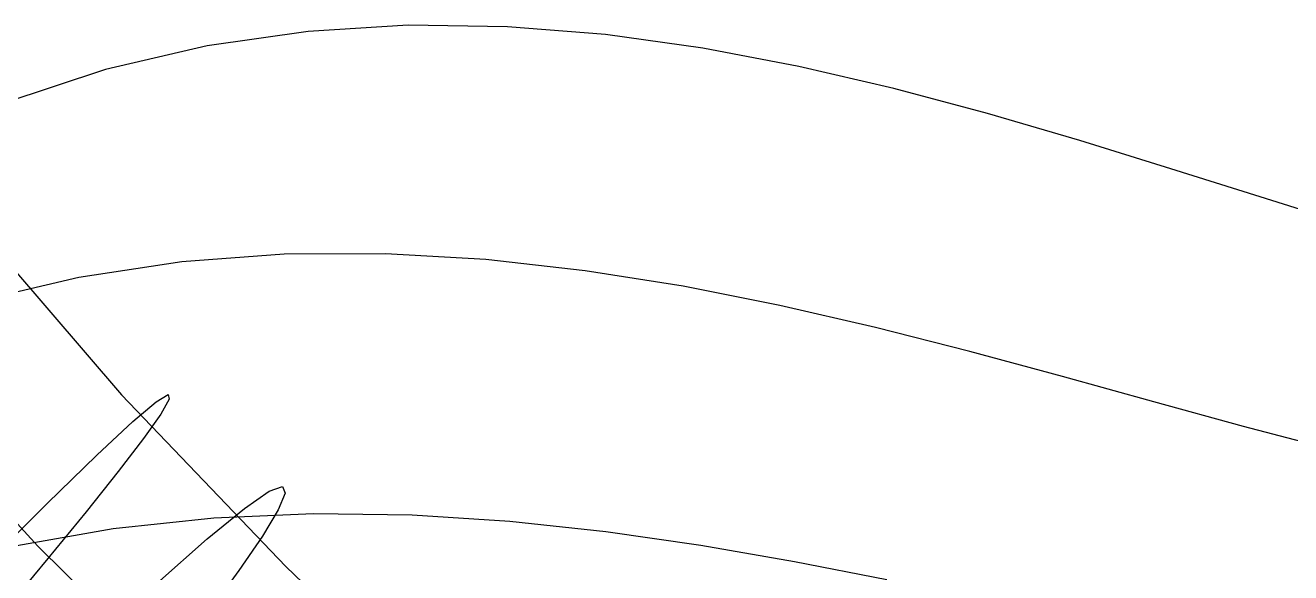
# Model space of a CAD drawing. Extents: x -607 to 1285, y -867 to 355.
# Drawn here: x 706.1 to 855.6, y -235.6 to -170.9 of the extents above; entities that cross this region are included whole.
import ezdxf

# ---------------------------------------------------------------- set-up
doc = ezdxf.new("R2010")
doc.units = 0
for name, color, linetype in [('0_10202', 7, 'CONTINUOUS'), ('0_10203', 7, 'CONTINUOUS'), ('0_10204', 7, 'CONTINUOUS'), ('0_10305', 7, 'CONTINUOUS'), ('0_10306', 7, 'CONTINUOUS'), ('0_10307', 7, 'CONTINUOUS'), ('0_10308', 7, 'CONTINUOUS'), ('0_6295', 7, 'CONTINUOUS'), ('0_6296', 7, 'CONTINUOUS'), ('0_6297', 7, 'CONTINUOUS'), ('0_6298', 7, 'CONTINUOUS'), ('0_6299', 7, 'CONTINUOUS'), ('0_6300', 7, 'CONTINUOUS'), ('0_6301', 7, 'CONTINUOUS'), ('0_6302', 7, 'CONTINUOUS'), ('0_6303', 7, 'CONTINUOUS'), ('0_6304', 7, 'CONTINUOUS'), ('0_6305', 7, 'CONTINUOUS'), ('0_6306', 7, 'CONTINUOUS'), ('0_6400', 7, 'CONTINUOUS'), ('0_6401', 7, 'CONTINUOUS'), ('0_6402', 7, 'CONTINUOUS'), ('0_6403', 7, 'CONTINUOUS'), ('0_6404', 7, 'CONTINUOUS'), ('0_6405', 7, 'CONTINUOUS'), ('0_6406', 7, 'CONTINUOUS'), ('0_6407', 7, 'CONTINUOUS'), ('0_6408', 7, 'CONTINUOUS'), ('0_9340', 7, 'CONTINUOUS'), ('0_9341', 7, 'CONTINUOUS'), ('0_9342', 7, 'CONTINUOUS'), ('0_9343', 7, 'CONTINUOUS'), ('0_9344', 7, 'CONTINUOUS'), ('0_9345', 7, 'CONTINUOUS'), ('0_9346', 7, 'CONTINUOUS'), ('0_9347', 7, 'CONTINUOUS'), ('0_9348', 7, 'CONTINUOUS'), ('0_9440', 7, 'CONTINUOUS'), ('0_9441', 7, 'CONTINUOUS'), ('0_9442', 7, 'CONTINUOUS'), ('0_9443', 7, 'CONTINUOUS'), ('0_9444', 7, 'CONTINUOUS'), ('0_9445', 7, 'CONTINUOUS'), ('0_9446', 7, 'CONTINUOUS'), ('0_9447', 7, 'CONTINUOUS'), ('0_9448', 7, 'CONTINUOUS'), ('0_9449', 7, 'CONTINUOUS'), ('0_9450', 7, 'CONTINUOUS'), ('0_9451', 7, 'CONTINUOUS'), ('0_9452', 7, 'CONTINUOUS'), ('0_9453', 7, 'CONTINUOUS'), ('0_9544', 7, 'CONTINUOUS'), ('0_9545', 7, 'CONTINUOUS'), ('0_9546', 7, 'CONTINUOUS'), ('0_9547', 7, 'CONTINUOUS'), ('0_9548', 7, 'CONTINUOUS'), ('0_9549', 7, 'CONTINUOUS'), ('0_9550', 7, 'CONTINUOUS'), ('0_9551', 7, 'CONTINUOUS'), ('0_9552', 7, 'CONTINUOUS'), ('0_9553', 7, 'CONTINUOUS'), ('0_9554', 7, 'CONTINUOUS'), ('0_9555', 7, 'CONTINUOUS'), ('0_9556', 7, 'CONTINUOUS'), ('0_9557', 7, 'CONTINUOUS')]:
    doc.layers.add(name, color=color, linetype=linetype)

msp = doc.modelspace()

# ---------------------------------------------------------------- linework, layer by layer
at = {"layer": '0_10202'}
msp.add_polyline3d([(690.2423, -213.3899, -3095.9385), (707.5987, -232.4303, -3071.0703)], dxfattribs=at)
at = {"layer": '0_10203'}
msp.add_polyline3d([(707.5987, -232.4303, -3071.0703), (707.5987, -232.4304, -3071.07)], dxfattribs=at)
at = {"layer": '0_10204'}
msp.add_polyline3d([(707.5987, -232.4304, -3071.07), (726.8457, -251.4362, -3044.2283)], dxfattribs=at)
at = {"layer": '0_10305'}
msp.add_polyline3d([(700.0261, -194.2677, -3085.2974), (717.4938, -214.5431, -3060.9204)], dxfattribs=at)
at = {"layer": '0_10306'}
msp.add_polyline3d([(717.4938, -214.5431, -3060.9204), (717.4938, -214.5433, -3060.9204)], dxfattribs=at)
at = {"layer": '0_10307'}
msp.add_polyline3d([(717.4938, -214.5433, -3060.9204), (736.9093, -234.8429, -3034.5344)], dxfattribs=at)
at = {"layer": '0_10308'}
msp.add_polyline3d([(736.9093, -234.8429, -3034.5344), (757.2969, -254.4431, -3007.3718)], dxfattribs=at)
at = {"layer": '0_6295'}
msp.add_polyline3d([(701.1176, -234.9646, -2580.5415), (708.6965, -227.3793, -2559.465)], dxfattribs=at)
at = {"layer": '0_6296'}
msp.add_polyline3d([(708.6965, -227.3793, -2559.465), (714.5623, -221.6672, -2539.3972)], dxfattribs=at)
at = {"layer": '0_6297'}
msp.add_polyline3d([(714.5623, -221.6672, -2539.3972), (718.8275, -217.7033, -2520.3271)], dxfattribs=at)
at = {"layer": '0_6298'}
msp.add_polyline3d([(718.8275, -217.7033, -2520.3271), (721.6044, -215.3624, -2502.2432)], dxfattribs=at)
at = {"layer": '0_6299'}
msp.add_polyline3d([(721.6044, -215.3624, -2502.2432), (723.0053, -214.5192, -2485.1345)], dxfattribs=at)
at = {"layer": '0_6300'}
msp.add_polyline3d([(723.0053, -214.5192, -2485.1345), (723.1423, -215.0487, -2468.9897)], dxfattribs=at)
at = {"layer": '0_6301'}
msp.add_polyline3d([(723.1423, -215.0487, -2468.9897), (722.1281, -216.8257, -2453.7979)], dxfattribs=at)
at = {"layer": '0_6302'}
msp.add_polyline3d([(722.1281, -216.8257, -2453.7979), (720.0747, -219.7252, -2439.5474)], dxfattribs=at)
at = {"layer": '0_6303'}
msp.add_polyline3d([(720.0747, -219.7252, -2439.5474), (717.0944, -223.6221, -2426.227)], dxfattribs=at)
at = {"layer": '0_6304'}
msp.add_polyline3d([(717.0944, -223.6221, -2426.227), (713.2997, -228.3911, -2413.8262)], dxfattribs=at)
at = {"layer": '0_6305'}
msp.add_polyline3d([(713.2997, -228.3911, -2413.8262), (708.8026, -233.907, -2402.333)], dxfattribs=at)
at = {"layer": '0_6306'}
msp.add_polyline3d([(708.8026, -233.907, -2402.333), (703.7157, -240.0449, -2391.7363)], dxfattribs=at)
at = {"layer": '0_6400'}
msp.add_polyline3d([(721.6692, -236.849, -2551.4944), (727.6332, -231.5563, -2531.981)], dxfattribs=at)
at = {"layer": '0_6401'}
msp.add_polyline3d([(727.6332, -231.5563, -2531.981), (732.0239, -227.9615, -2513.52)], dxfattribs=at)
at = {"layer": '0_6402'}
msp.add_polyline3d([(732.0239, -227.9615, -2513.52), (734.9492, -225.9442, -2496.0962)], dxfattribs=at)
at = {"layer": '0_6403'}
msp.add_polyline3d([(734.9492, -225.9442, -2496.0962), (736.5167, -225.3838, -2479.6946)], dxfattribs=at)
at = {"layer": '0_6404'}
msp.add_polyline3d([(736.5167, -225.3838, -2479.6946), (736.8342, -226.1599, -2464.2996)], dxfattribs=at)
at = {"layer": '0_6405'}
msp.add_polyline3d([(736.8342, -226.1599, -2464.2996), (736.0098, -228.1517, -2449.896)], dxfattribs=at)
at = {"layer": '0_6406'}
msp.add_polyline3d([(736.0098, -228.1517, -2449.896), (734.1508, -231.239, -2436.4683)], dxfattribs=at)
at = {"layer": '0_6407'}
msp.add_polyline3d([(734.1508, -231.239, -2436.4683), (731.3654, -235.3012, -2424.0015)], dxfattribs=at)
at = {"layer": '0_6408'}
msp.add_polyline3d([(731.3654, -235.3012, -2424.0015), (727.7611, -240.2176, -2412.4802)], dxfattribs=at)
at = {"layer": '0_9340'}
msp.add_polyline3d([(807.9091, -236.4058, -2981.5652), (797.0087, -234.2803, -2996.9534)], dxfattribs=at)
at = {"layer": '0_9341'}
msp.add_polyline3d([(797.0087, -234.2803, -2996.9534), (785.9463, -232.3643, -3012.4158)], dxfattribs=at)
at = {"layer": '0_9342'}
msp.add_polyline3d([(785.9463, -232.3643, -3012.4158), (774.7275, -230.7491, -3027.886)], dxfattribs=at)
at = {"layer": '0_9343'}
msp.add_polyline3d([(774.7275, -230.7491, -3027.886), (763.3585, -229.5265, -3043.2976)], dxfattribs=at)
at = {"layer": '0_9344'}
msp.add_polyline3d([(763.3585, -229.5265, -3043.2976), (751.8449, -228.7878, -3058.5845)], dxfattribs=at)
at = {"layer": '0_9345'}
msp.add_polyline3d([(751.8449, -228.7878, -3058.5845), (740.1926, -228.6246, -3073.6804)], dxfattribs=at)
at = {"layer": '0_9346'}
msp.add_polyline3d([(740.1926, -228.6246, -3073.6804), (728.4076, -229.1285, -3088.519)], dxfattribs=at)
at = {"layer": '0_9347'}
msp.add_polyline3d([(728.4076, -229.1285, -3088.519), (716.4956, -230.391, -3103.0342)], dxfattribs=at)
at = {"layer": '0_9348'}
msp.add_polyline3d([(716.4956, -230.391, -3103.0342), (704.4625, -232.5033, -3117.1592)], dxfattribs=at)
at = {"layer": '0_9440'}
msp.add_polyline3d([(860.4737, -220.9935, -2923.8936), (850.0644, -218.2767, -2938.5427)], dxfattribs=at)
at = {"layer": '0_9441'}
msp.add_polyline3d([(850.0644, -218.2767, -2938.5427), (839.4631, -215.3777, -2953.5415)], dxfattribs=at)
at = {"layer": '0_9442'}
msp.add_polyline3d([(839.4631, -215.3777, -2953.5415), (828.6776, -212.3983, -2968.8186)], dxfattribs=at)
at = {"layer": '0_9443'}
msp.add_polyline3d([(828.6776, -212.3983, -2968.8186), (817.716, -209.4412, -2984.303)], dxfattribs=at)
at = {"layer": '0_9444'}
msp.add_polyline3d([(817.716, -209.4412, -2984.303), (806.5861, -206.6079, -2999.923)], dxfattribs=at)
at = {"layer": '0_9445'}
msp.add_polyline3d([(806.5861, -206.6079, -2999.923), (795.2959, -204.0011, -3015.608)], dxfattribs=at)
at = {"layer": '0_9446'}
msp.add_polyline3d([(795.2959, -204.0011, -3015.608), (783.8534, -201.7225, -3031.2864)], dxfattribs=at)
at = {"layer": '0_9447'}
msp.add_polyline3d([(783.8534, -201.7225, -3031.2864), (772.2664, -199.8749, -3046.8872)], dxfattribs=at)
at = {"layer": '0_9448'}
msp.add_polyline3d([(772.2664, -199.8749, -3046.8872), (760.543, -198.5598, -3062.3389)], dxfattribs=at)
at = {"layer": '0_9449'}
msp.add_polyline3d([(760.543, -198.5598, -3062.3389), (748.691, -197.8795, -3077.5703)], dxfattribs=at)
at = {"layer": '0_9450'}
msp.add_polyline3d([(748.691, -197.8795, -3077.5703), (736.7184, -197.9364, -3092.5105)], dxfattribs=at)
at = {"layer": '0_9451'}
msp.add_polyline3d([(736.7184, -197.9364, -3092.5105), (724.6332, -198.8323, -3107.088)], dxfattribs=at)
at = {"layer": '0_9452'}
msp.add_polyline3d([(724.6332, -198.8323, -3107.088), (712.4434, -200.6698, -3121.2317)], dxfattribs=at)
at = {"layer": '0_9453'}
msp.add_polyline3d([(712.4434, -200.6698, -3121.2317), (700.1566, -203.5505, -3134.8704)], dxfattribs=at)
at = {"layer": '0_9544'}
msp.add_polyline3d([(862.4337, -194.4109, -2936.0503), (852.0408, -191.161, -2950.5183)], dxfattribs=at)
at = {"layer": '0_9545'}
msp.add_polyline3d([(852.0408, -191.161, -2950.5183), (841.4672, -187.8231, -2965.2551)], dxfattribs=at)
at = {"layer": '0_9546'}
msp.add_polyline3d([(841.4672, -187.8231, -2965.2551), (830.7211, -184.5052, -2980.1907)], dxfattribs=at)
at = {"layer": '0_9547'}
msp.add_polyline3d([(830.7211, -184.5052, -2980.1907), (819.8108, -181.3147, -2995.255)], dxfattribs=at)
at = {"layer": '0_9548'}
msp.add_polyline3d([(819.8108, -181.3147, -2995.255), (808.7446, -178.3593, -3010.3772)], dxfattribs=at)
at = {"layer": '0_9549'}
msp.add_polyline3d([(808.7446, -178.3593, -3010.3772), (797.5305, -175.7466, -3025.4875)], dxfattribs=at)
at = {"layer": '0_9550'}
msp.add_polyline3d([(797.5305, -175.7466, -3025.4875), (786.1768, -173.5841, -3040.5159)], dxfattribs=at)
at = {"layer": '0_9551'}
msp.add_polyline3d([(786.1768, -173.5841, -3040.5159), (774.6916, -171.9797, -3055.3916)], dxfattribs=at)
at = {"layer": '0_9552'}
msp.add_polyline3d([(774.6916, -171.9797, -3055.3916), (763.0833, -171.0408, -3070.0447)], dxfattribs=at)
at = {"layer": '0_9553'}
msp.add_polyline3d([(763.0833, -171.0408, -3070.0447), (751.3599, -170.8751, -3084.4048)], dxfattribs=at)
at = {"layer": '0_9554'}
msp.add_polyline3d([(751.3599, -170.8751, -3084.4048), (739.5298, -171.5903, -3098.4016)], dxfattribs=at)
at = {"layer": '0_9555'}
msp.add_polyline3d([(739.5298, -171.5903, -3098.4016), (727.601, -173.2939, -3111.9653)], dxfattribs=at)
at = {"layer": '0_9556'}
msp.add_polyline3d([(727.601, -173.2939, -3111.9653), (715.5817, -176.0935, -3125.0251)], dxfattribs=at)
at = {"layer": '0_9557'}
msp.add_polyline3d([(715.5817, -176.0935, -3125.0251), (703.4804, -180.097, -3137.5112)], dxfattribs=at)

doc.saveas('drawing.dxf')
